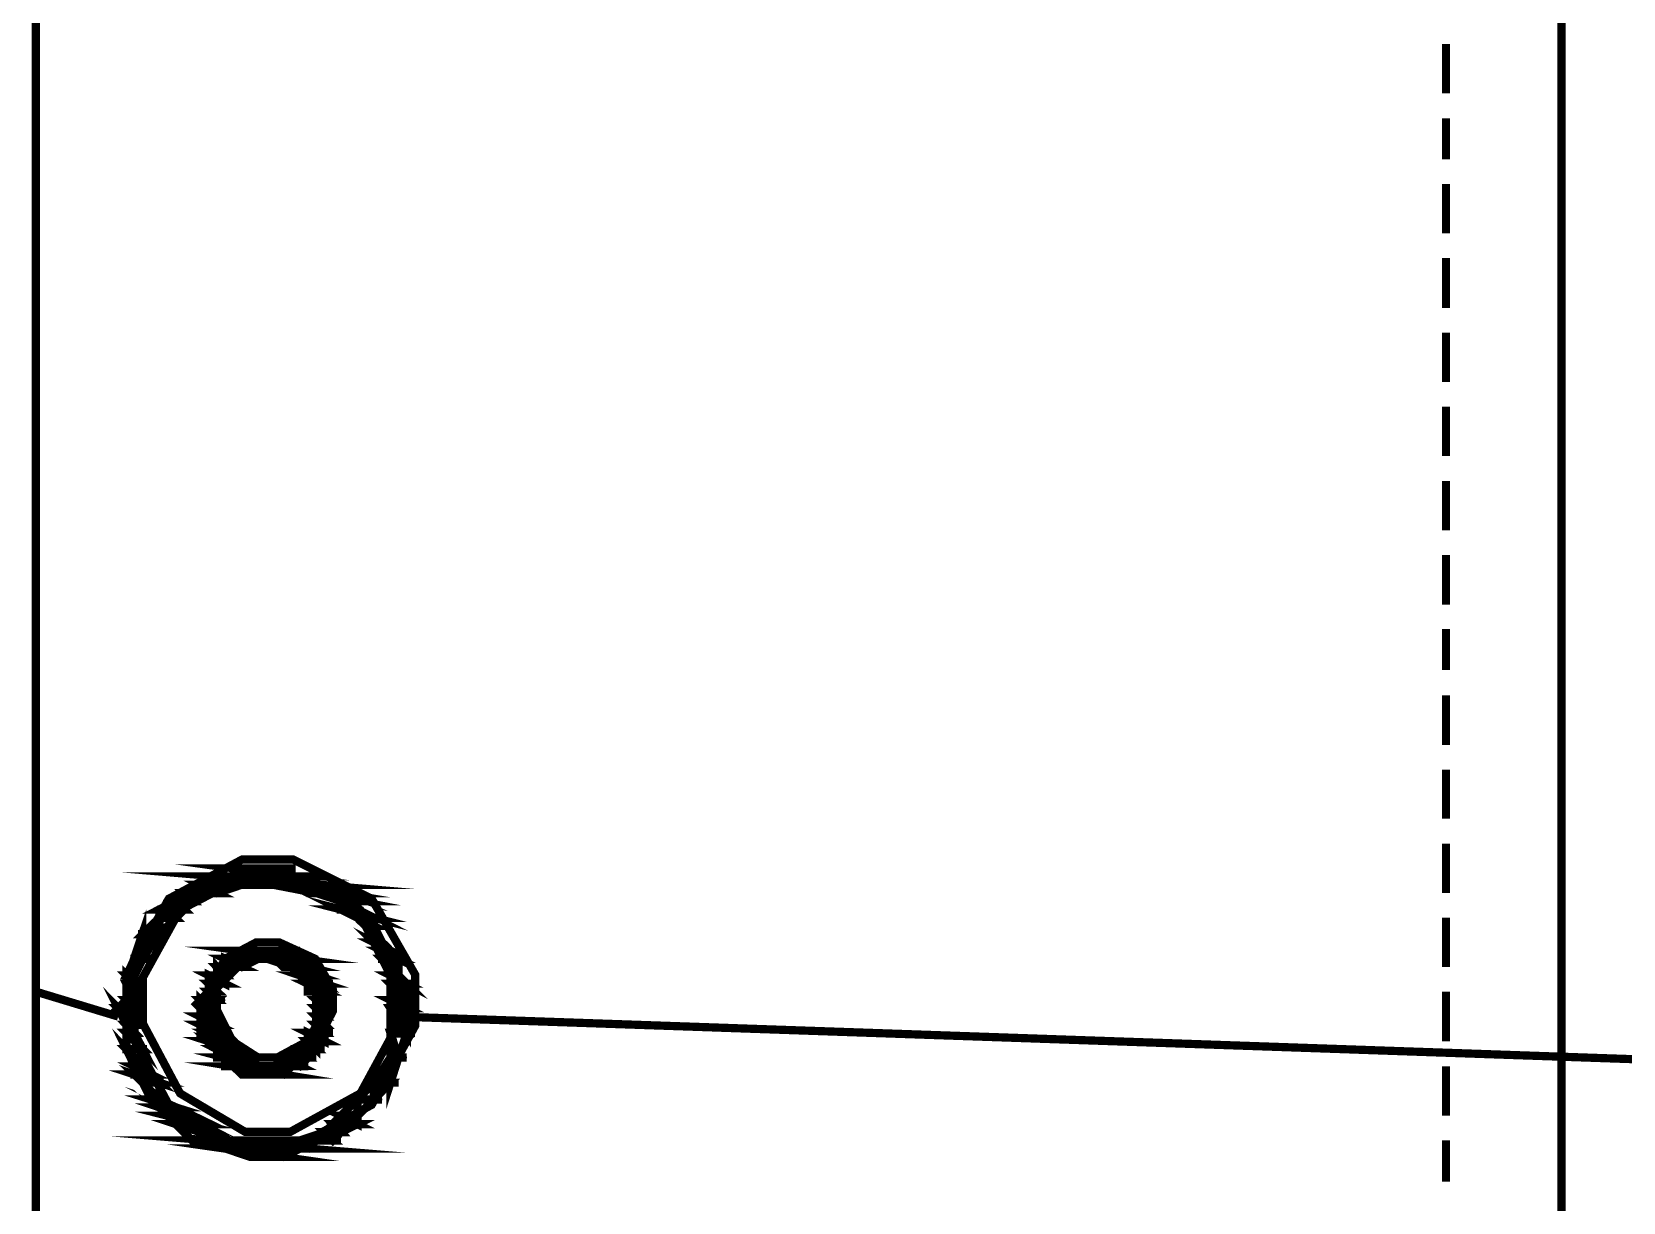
# Model space of a CAD drawing. Extents: x 0 to 210, y 0 to 297.
# Drawn here: x 81.58 to 89.76, y 240.53 to 246.55 of the extents above; entities that cross this region are included whole.
import ezdxf

# ---------------------------------------------------------------- set-up
doc = ezdxf.new("R2010")
doc.units = 0
doc.header["$MEASUREMENT"] = 0
doc.layers.add('C00-00-00-BLACK', color=7, linetype='Continuous')
doc.layers.add('CFF-00-00', color=1, linetype='Continuous')

msp = doc.modelspace()

# ---------------------------------------------------------------- linework, layer by layer
at = {"layer": 'C00-00-00-BLACK', "const_width": 0.0423}
for points in [[(81.6007, 233.641), (81.6007, 253.69)], [(89.4457, 233.641), (89.4457, 249.367)], [(88.8517, 246.229), (88.8517, 246.483)], [(88.8517, 245.89), (88.8517, 246.102)], [(88.8517, 245.51), (88.8517, 245.763)], [(88.8517, 245.126), (88.8517, 245.383)], [(88.8517, 244.745), (88.8517, 244.999)], [(88.8517, 244.364), (88.8517, 244.618)], [(88.8517, 243.983), (88.8517, 244.237)], [(88.8517, 243.601), (88.8517, 243.856)], [(88.8517, 243.264), (88.8517, 243.475)], [(88.8517, 242.879), (88.8517, 243.134)], [(88.8517, 242.499), (88.8517, 242.752)], [(88.8517, 242.117), (88.8517, 242.372)], [(88.8517, 241.737), (88.8517, 241.99)], [(88.8517, 241.355), (88.8517, 241.61)], [(88.8517, 240.972), (88.8517, 241.226)], [(88.8517, 240.633), (88.8517, 240.845)]]:
    msp.add_lwpolyline(points, dxfattribs=at)
for points in [[(83.5505, 241.567), (83.5505, 241.698), (83.3272, 242.088), (82.9222, 242.29), (82.7885, 242.29), (82.6615, 242.29), (82.284, 242.088), (82.0663, 241.698), (82.0663, 241.567), (82.0663, 241.434), (82.284, 241.028), (82.6615, 240.805), (82.7885, 240.805), (82.9222, 240.805), (83.3272, 241.028), (83.5505, 241.434), (83.5505, 241.567)], [(83.0421, 242.203), (82.5334, 242.203), (83.0421, 242.16), (83.0421, 242.203)], [(83.4651, 241.567), (83.4651, 241.683), (83.2693, 242.03), (82.9084, 242.205), (82.7885, 242.205), (82.6766, 242.205), (82.3419, 242.03), (82.1503, 241.683), (82.1503, 241.567), (82.1503, 241.447), (82.3419, 241.087), (82.6766, 240.889), (82.7885, 240.889), (82.9084, 240.889), (83.2693, 241.087), (83.4651, 241.447), (83.4651, 241.567)], [(82.9151, 242.244), (82.6188, 242.244), (82.9151, 242.203), (82.9151, 242.244)], [(82.5334, 242.203), (83.0421, 242.16), (82.4921, 242.16), (82.5334, 242.203)], [(82.6188, 242.203), (83.0421, 242.203), (82.5334, 242.203), (82.6188, 242.203)], [(82.6188, 242.244), (82.9151, 242.203), (82.6188, 242.203), (82.6188, 242.244)], [(82.9151, 242.203), (82.6188, 242.203), (83.0421, 242.203), (82.9151, 242.203)], [(82.743, 242.244), (82.9151, 242.244), (82.659, 242.244), (82.743, 242.244)], [(82.3627, 242.117), (82.4039, 242.076), (82.32, 242.076), (82.3627, 242.117)], [(82.4466, 242.16), (82.532, 242.117), (82.4039, 242.117), (82.4466, 242.16)], [(82.659, 242.16), (82.4466, 242.16), (82.532, 242.117), (82.659, 242.16)], [(82.4921, 242.16), (82.6615, 242.16), (82.4495, 242.16), (82.4921, 242.16)], [(83.0421, 242.16), (82.4921, 242.16), (83.0421, 242.16)], [(82.4921, 242.16), (83.0421, 242.16), (83.0848, 242.16), (82.4921, 242.16)], [(82.7885, 242.16), (82.4921, 242.16), (82.6615, 242.16), (82.7885, 242.16)], [(83.0848, 242.16), (82.9151, 242.16), (83.1688, 242.117), (83.0848, 242.16)], [(83.0421, 242.117), (83.2541, 242.076), (83.1688, 242.076), (83.0421, 242.117)], [(83.0421, 242.16), (82.7885, 242.16), (83.0848, 242.16), (83.0421, 242.16)], [(82.7885, 242.16), (83.0848, 242.16), (82.9151, 242.16), (82.7885, 242.16)], [(82.9151, 242.16), (83.1688, 242.117), (82.9991, 242.117), (82.9151, 242.16)], [(82.32, 242.076), (82.3627, 242.033), (82.2357, 242.033), (82.32, 242.076)], [(82.2745, 242.033), (82.3172, 241.99), (82.2745, 241.99), (82.2745, 242.033)], [(82.4039, 242.076), (82.32, 242.076), (82.3627, 242.033), (82.4039, 242.076)], [(82.4893, 242.117), (82.3627, 242.117), (82.4039, 242.076), (82.4893, 242.117)], [(82.4438, 242.117), (82.4893, 242.117), (82.4011, 242.117), (82.4438, 242.117)], [(82.532, 242.117), (82.4438, 242.117), (82.4893, 242.117), (82.532, 242.117)], [(83.1688, 242.117), (83.0421, 242.117), (83.2541, 242.076), (83.1688, 242.117)], [(83.1688, 242.117), (82.9991, 242.117), (83.0421, 242.117), (83.1688, 242.117)], [(82.9991, 242.117), (83.1688, 242.117), (83.2115, 242.117), (82.9991, 242.117)], [(83.1688, 242.033), (83.3381, 241.99), (83.2541, 241.99), (83.1688, 242.033)], [(83.2541, 242.076), (83.1688, 242.076), (83.2541, 242.033), (83.2541, 242.076)], [(83.1688, 242.076), (83.2541, 242.033), (83.1688, 242.033), (83.1688, 242.076)], [(83.2541, 241.99), (83.3381, 241.948), (83.2954, 241.948), (83.2541, 241.99)], [(82.1475, 241.906), (82.1475, 241.779), (82.1048, 241.779), (82.1475, 241.906)], [(82.2357, 241.99), (82.2357, 241.906), (82.1503, 241.906), (82.2357, 241.99)], [(82.32, 241.99), (82.2357, 241.99), (82.2357, 241.906), (82.32, 241.99)], [(82.3627, 242.033), (82.2745, 242.033), (82.3172, 241.99), (82.3627, 242.033)], [(83.2541, 242.033), (83.1688, 242.033), (83.3381, 241.99), (83.2541, 242.033)], [(83.3381, 241.99), (83.2541, 241.99), (83.3381, 241.948), (83.3381, 241.99)], [(83.2954, 241.948), (83.3808, 241.864), (83.3381, 241.864), (83.2954, 241.948)], [(82.2357, 241.906), (82.1475, 241.906), (82.1475, 241.779), (82.2357, 241.906)], [(82.2357, 241.906), (82.1503, 241.906), (82.2357, 241.906)], [(82.1503, 241.906), (82.2357, 241.906), (82.2773, 241.906), (82.1503, 241.906)], [(83.3381, 241.864), (83.4238, 241.821), (83.3808, 241.821), (83.3381, 241.864)], [(83.3381, 241.948), (83.2954, 241.948), (83.3808, 241.864), (83.3381, 241.948)], [(83.3808, 241.864), (83.3381, 241.864), (83.4238, 241.821), (83.3808, 241.864)], [(82.1076, 241.779), (82.1076, 241.694), (82.0663, 241.694), (82.1076, 241.779)], [(82.9151, 241.821), (82.659, 241.821), (82.9578, 241.779), (82.9151, 241.821)], [(83.1275, 241.567), (83.1275, 241.621), (83.0365, 241.779), (82.8506, 241.864), (82.7885, 241.864), (82.7345, 241.864), (82.5733, 241.779), (82.4893, 241.621), (82.4893, 241.567), (82.4893, 241.51), (82.5733, 241.335), (82.7345, 241.228), (82.7885, 241.228), (82.8506, 241.228), (83.0365, 241.335), (83.1275, 241.51), (83.1275, 241.567)], [(83.0848, 241.567), (83.0848, 241.631), (82.8615, 241.821), (82.7885, 241.821), (82.7236, 241.821), (82.532, 241.631), (82.532, 241.567), (82.532, 241.515), (82.6107, 241.356), (82.743, 241.271), (82.7885, 241.271), (82.8407, 241.271), (82.9991, 241.356), (83.0848, 241.515), (83.0848, 241.567)], [(82.5733, 241.779), (82.659, 241.737), (82.5733, 241.737), (82.5733, 241.779)], [(82.659, 241.821), (82.9578, 241.779), (82.6163, 241.779), (82.659, 241.821)], [(82.7031, 241.821), (82.8724, 241.821), (82.6615, 241.821), (82.7031, 241.821)], [(82.9151, 241.821), (82.9578, 241.821), (82.6615, 241.821), (82.9151, 241.821)], [(82.9151, 241.821), (82.6615, 241.821), (82.8724, 241.821), (82.9151, 241.821)], [(82.743, 241.821), (82.8312, 241.821), (82.7003, 241.821), (82.743, 241.821)], [(82.8312, 241.821), (82.7031, 241.821), (82.8724, 241.821), (82.8312, 241.821)], [(82.743, 241.821), (82.8312, 241.821), (82.8724, 241.821), (82.743, 241.821)], [(82.8312, 241.821), (82.743, 241.821), (82.8312, 241.821)], [(82.8312, 241.779), (82.9991, 241.737), (82.8724, 241.737), (82.8312, 241.779)], [(83.4238, 241.821), (83.3808, 241.821), (83.4651, 241.779), (83.4238, 241.821)], [(83.3808, 241.779), (83.4651, 241.694), (83.4238, 241.694), (83.3808, 241.779)], [(83.3808, 241.821), (83.4651, 241.779), (83.3808, 241.779), (83.3808, 241.821)], [(82.0663, 241.694), (82.1076, 241.651), (82.0663, 241.651), (82.0663, 241.694)], [(82.0663, 241.651), (82.1076, 241.567), (82.0663, 241.567), (82.0663, 241.651)], [(82.1475, 241.779), (82.1048, 241.779), (82.1475, 241.779)], [(82.1048, 241.779), (82.1475, 241.779), (82.1902, 241.779), (82.1048, 241.779)], [(82.1503, 241.779), (82.1076, 241.779), (82.1076, 241.694), (82.1503, 241.779)], [(82.743, 241.779), (82.5733, 241.779), (82.659, 241.737), (82.743, 241.779)], [(82.6163, 241.737), (82.532, 241.737), (82.5733, 241.694), (82.6163, 241.737)], [(82.532, 241.737), (82.5733, 241.694), (82.532, 241.694), (82.532, 241.737)], [(82.5733, 241.737), (82.659, 241.737), (82.532, 241.737), (82.5733, 241.737)], [(82.6163, 241.737), (82.659, 241.737), (82.532, 241.737), (82.6163, 241.737)], [(82.6163, 241.737), (82.532, 241.737), (82.659, 241.737), (82.6163, 241.737)], [(82.9578, 241.779), (82.6163, 241.779), (82.5733, 241.779), (82.9578, 241.779)], [(82.955, 241.779), (82.9966, 241.779), (82.5733, 241.779), (82.955, 241.779)], [(82.955, 241.779), (82.5733, 241.779), (82.955, 241.779)], [(82.743, 241.779), (82.7857, 241.779), (82.5733, 241.779), (82.743, 241.779)], [(82.743, 241.779), (82.5733, 241.779), (82.7857, 241.779), (82.743, 241.779)], [(82.659, 241.737), (82.5733, 241.737), (82.659, 241.737)], [(82.6163, 241.779), (82.955, 241.779), (82.9966, 241.779), (82.6163, 241.779)], [(82.9578, 241.779), (82.8312, 241.779), (82.9991, 241.737), (82.9578, 241.779)], [(82.9578, 241.779), (82.7885, 241.779), (82.9578, 241.779)], [(82.7885, 241.779), (82.9578, 241.779), (82.8312, 241.779), (82.7885, 241.779)], [(82.9991, 241.737), (82.9151, 241.737), (83.0421, 241.694), (82.9991, 241.737)], [(82.9151, 241.737), (83.0421, 241.694), (82.9578, 241.694), (82.9151, 241.737)], [(82.9991, 241.737), (82.8724, 241.737), (82.9991, 241.737)], [(82.8724, 241.737), (82.9991, 241.737), (83.0421, 241.737), (82.8724, 241.737)], [(82.9991, 241.737), (82.8724, 241.737), (82.9991, 241.737)], [(82.8724, 241.737), (82.9991, 241.737), (82.9151, 241.737), (82.8724, 241.737)], [(82.9578, 241.694), (83.0848, 241.651), (82.9991, 241.651), (82.9578, 241.694)], [(83.4651, 241.779), (83.3808, 241.779), (83.4651, 241.694), (83.4651, 241.779)], [(82.1076, 241.694), (82.0663, 241.694), (82.1076, 241.651), (82.1076, 241.694)], [(82.1076, 241.651), (82.0663, 241.651), (82.1076, 241.567), (82.1076, 241.651)], [(82.5733, 241.694), (82.4893, 241.694), (82.5733, 241.651), (82.5733, 241.694)], [(82.532, 241.651), (82.4893, 241.651), (82.532, 241.61), (82.532, 241.651)], [(82.4893, 241.694), (82.5733, 241.651), (82.4893, 241.651), (82.4893, 241.694)], [(82.532, 241.694), (82.5733, 241.694), (82.4893, 241.694), (82.532, 241.694)], [(82.4893, 241.651), (82.532, 241.61), (82.4893, 241.61), (82.4893, 241.651)], [(82.532, 241.651), (82.5733, 241.651), (82.4893, 241.651), (82.532, 241.651)], [(82.532, 241.651), (82.4893, 241.651), (82.5733, 241.651), (82.532, 241.651)], [(82.5733, 241.694), (82.532, 241.694), (82.5733, 241.694)], [(83.0421, 241.694), (82.9578, 241.694), (83.0848, 241.651), (83.0421, 241.694)], [(83.0848, 241.651), (82.9991, 241.651), (83.0848, 241.61), (83.0848, 241.651)], [(82.9578, 241.694), (83.0421, 241.694), (83.0848, 241.694), (82.9578, 241.694)], [(83.0421, 241.694), (83.0848, 241.694), (82.9578, 241.694), (83.0421, 241.694)], [(82.9991, 241.651), (83.0848, 241.61), (82.9991, 241.61), (82.9991, 241.651)], [(82.9991, 241.651), (83.0848, 241.651), (83.1275, 241.651), (82.9991, 241.651)], [(83.0848, 241.651), (83.1275, 241.651), (82.9991, 241.651), (83.0848, 241.651)], [(83.0421, 241.61), (83.0848, 241.567), (83.0421, 241.567), (83.0421, 241.61)], [(83.4651, 241.694), (83.4238, 241.694), (83.5078, 241.651), (83.4651, 241.694)], [(83.5078, 241.651), (83.4238, 241.651), (83.5078, 241.567), (83.5078, 241.651)], [(83.4238, 241.694), (83.5078, 241.651), (83.4238, 241.651), (83.4238, 241.694)], [(83.4238, 241.651), (83.5078, 241.567), (83.4238, 241.567), (83.4238, 241.651)], [(82.0237, 241.525), (82.1076, 241.44), (82.0663, 241.44), (82.0237, 241.525)], [(82.0663, 241.567), (82.1076, 241.525), (82.0237, 241.525), (82.0663, 241.567)], [(82.1076, 241.567), (82.0663, 241.567), (82.1076, 241.525), (82.1076, 241.567)], [(82.532, 241.567), (82.4466, 241.567), (82.4893, 241.525), (82.532, 241.567)], [(82.4893, 241.61), (82.532, 241.567), (82.4466, 241.567), (82.4893, 241.61)], [(82.4466, 241.567), (82.4893, 241.525), (82.4466, 241.525), (82.4466, 241.567)], [(82.532, 241.567), (82.4466, 241.567), (82.532, 241.567)], [(82.4466, 241.567), (82.532, 241.567), (82.5733, 241.567), (82.4466, 241.567)], [(82.4466, 241.525), (82.4893, 241.482), (82.4466, 241.482), (82.4466, 241.525)], [(82.532, 241.61), (82.4893, 241.61), (82.532, 241.567), (82.532, 241.61)], [(83.0848, 241.61), (82.9991, 241.61), (83.0421, 241.61), (83.0848, 241.61)], [(82.9991, 241.61), (83.0848, 241.61), (83.1275, 241.61), (82.9991, 241.61)], [(83.0848, 241.567), (83.0421, 241.567), (83.0848, 241.525), (83.0848, 241.567)], [(83.0848, 241.61), (83.0421, 241.61), (83.0848, 241.567), (83.0848, 241.61)], [(83.0421, 241.567), (83.0848, 241.525), (83.0421, 241.525), (83.0421, 241.567)], [(83.0421, 241.525), (83.0848, 241.482), (83.0421, 241.482), (83.0421, 241.525)], [(83.5078, 241.567), (83.4238, 241.567), (83.5078, 241.525), (83.5078, 241.567)], [(83.4238, 241.567), (83.5078, 241.525), (83.4238, 241.525), (83.4238, 241.567)], [(83.4238, 241.525), (83.5078, 241.395), (83.4238, 241.395), (83.4238, 241.525)], [(82.1076, 241.525), (82.0237, 241.525), (82.1076, 241.44), (82.1076, 241.525)], [(82.0663, 241.44), (82.1076, 241.398), (82.0663, 241.398), (82.0663, 241.44)], [(82.4893, 241.482), (82.4466, 241.482), (82.532, 241.44), (82.4893, 241.482)], [(82.4893, 241.525), (82.4466, 241.525), (82.4893, 241.482), (82.4893, 241.525)], [(82.4466, 241.525), (82.4893, 241.525), (82.532, 241.525), (82.4466, 241.525)], [(82.4893, 241.525), (82.532, 241.525), (82.4466, 241.525), (82.4893, 241.525)], [(82.4466, 241.482), (82.532, 241.44), (82.4466, 241.44), (82.4466, 241.482)], [(83.0848, 241.482), (83.0421, 241.482), (83.0848, 241.44), (83.0848, 241.482)], [(83.0848, 241.525), (83.0421, 241.525), (83.0848, 241.482), (83.0848, 241.525)], [(83.0421, 241.525), (83.0848, 241.525), (83.1275, 241.525), (83.0421, 241.525)], [(83.0848, 241.525), (83.1275, 241.525), (83.0421, 241.525), (83.0848, 241.525)], [(83.0421, 241.482), (83.0848, 241.44), (83.0421, 241.44), (83.0421, 241.482)], [(83.0421, 241.44), (83.0848, 241.398), (83.0421, 241.398), (83.0421, 241.44)], [(83.5078, 241.525), (83.4238, 241.525), (83.5078, 241.395), (83.5078, 241.525)], [(83.4238, 241.398), (83.4651, 241.271), (83.4238, 241.271), (83.4238, 241.398)], [(82.0663, 241.314), (82.1503, 241.228), (82.1076, 241.228), (82.0663, 241.314)], [(82.1076, 241.398), (82.0663, 241.398), (82.1503, 241.314), (82.1076, 241.398)], [(82.1076, 241.44), (82.0663, 241.44), (82.1076, 241.398), (82.1076, 241.44)], [(82.0663, 241.398), (82.1503, 241.314), (82.0663, 241.314), (82.0663, 241.398)], [(82.532, 241.44), (82.4466, 241.44), (82.532, 241.398), (82.532, 241.44)], [(82.532, 241.398), (82.4893, 241.398), (82.5761, 241.355), (82.532, 241.398)], [(82.4466, 241.44), (82.532, 241.398), (82.4466, 241.398), (82.4466, 241.44)], [(82.4466, 241.44), (82.532, 241.44), (82.5733, 241.44), (82.4466, 241.44)], [(82.532, 241.44), (82.5733, 241.44), (82.4466, 241.44), (82.532, 241.44)], [(82.532, 241.398), (82.4466, 241.398), (82.532, 241.398)], [(82.4466, 241.398), (82.532, 241.398), (82.4893, 241.398), (82.4466, 241.398)], [(82.4893, 241.398), (82.5761, 241.355), (82.4893, 241.355), (82.4893, 241.398)], [(83.0848, 241.398), (82.9991, 241.398), (83.0848, 241.355), (83.0848, 241.398)], [(82.9991, 241.398), (83.0848, 241.355), (82.9991, 241.355), (82.9991, 241.398)], [(83.0848, 241.398), (83.0421, 241.398), (82.9991, 241.398), (83.0848, 241.398)], [(83.0848, 241.44), (83.0421, 241.44), (83.0848, 241.398), (83.0848, 241.44)], [(83.0421, 241.398), (83.0848, 241.398), (83.1275, 241.398), (83.0421, 241.398)], [(83.5078, 241.398), (83.4238, 241.398), (83.4651, 241.271), (83.5078, 241.398)], [(83.4238, 241.398), (83.5078, 241.398), (83.5505, 241.398), (83.4238, 241.398)], [(83.5078, 241.398), (83.5505, 241.398), (83.4238, 241.398), (83.5078, 241.398)], [(82.1503, 241.314), (82.0663, 241.314), (82.1503, 241.228), (82.1503, 241.314)], [(82.5733, 241.355), (82.4893, 241.355), (82.6163, 241.314), (82.5733, 241.355)], [(82.4893, 241.355), (82.6163, 241.314), (82.532, 241.314), (82.4893, 241.355)], [(82.6163, 241.314), (82.532, 241.314), (82.6163, 241.271), (82.6163, 241.314)], [(82.5761, 241.355), (82.4893, 241.355), (82.5761, 241.355)], [(82.4893, 241.355), (82.5761, 241.355), (82.6188, 241.355), (82.4893, 241.355)], [(82.532, 241.314), (82.6163, 241.271), (82.532, 241.271), (82.532, 241.314)], [(82.9578, 241.314), (82.9991, 241.271), (82.9151, 241.271), (82.9578, 241.314)], [(82.9991, 241.355), (83.0421, 241.314), (82.9578, 241.314), (82.9991, 241.355)], [(83.0421, 241.314), (82.9578, 241.314), (82.9991, 241.271), (83.0421, 241.314)], [(82.9578, 241.314), (83.0421, 241.314), (83.0848, 241.314), (82.9578, 241.314)], [(83.0421, 241.314), (83.0848, 241.314), (82.9578, 241.314), (83.0421, 241.314)], [(83.0421, 241.355), (82.9991, 241.355), (83.0421, 241.314), (83.0421, 241.355)], [(83.0421, 241.355), (83.0848, 241.355), (82.9991, 241.355), (83.0421, 241.355)], [(83.0421, 241.355), (82.9991, 241.355), (83.0848, 241.355), (83.0421, 241.355)], [(83.4238, 241.271), (83.4238, 241.142), (83.3381, 241.142), (83.4238, 241.271)], [(82.1503, 241.226), (82.1076, 241.226), (82.193, 241.184), (82.1503, 241.226)], [(82.1503, 241.142), (82.2357, 241.056), (82.193, 241.056), (82.1503, 241.142)], [(82.1076, 241.226), (82.193, 241.184), (82.1076, 241.184), (82.1076, 241.226)], [(82.9151, 241.226), (82.6163, 241.226), (82.8724, 241.184), (82.9151, 241.226)], [(82.7003, 241.271), (82.5733, 241.271), (82.743, 241.226), (82.7003, 241.271)], [(82.659, 241.271), (82.5292, 241.271), (82.7003, 241.271), (82.659, 241.271)], [(82.5292, 241.271), (82.7003, 241.271), (82.5733, 241.271), (82.5292, 241.271)], [(82.659, 241.271), (82.7003, 241.271), (82.532, 241.271), (82.659, 241.271)], [(82.659, 241.271), (82.532, 241.271), (82.6163, 241.271), (82.659, 241.271)], [(82.5733, 241.271), (82.743, 241.226), (82.5733, 241.226), (82.5733, 241.271)], [(82.5733, 241.226), (82.743, 241.226), (82.7885, 241.226), (82.5733, 241.226)], [(82.743, 241.226), (82.7885, 241.226), (82.5733, 241.226), (82.743, 241.226)], [(82.7885, 241.226), (82.8312, 241.226), (82.5733, 241.226), (82.7885, 241.226)], [(82.7885, 241.226), (82.5733, 241.226), (82.7458, 241.226), (82.7885, 241.226)], [(82.9578, 241.226), (82.5733, 241.226), (82.9151, 241.226), (82.9578, 241.226)], [(82.5733, 241.226), (82.9151, 241.226), (82.6163, 241.226), (82.5733, 241.226)], [(82.6163, 241.226), (82.8724, 241.184), (82.659, 241.184), (82.6163, 241.226)], [(82.9151, 241.226), (82.6163, 241.226), (82.9151, 241.226)], [(82.6163, 241.226), (82.9151, 241.226), (82.9578, 241.226), (82.6163, 241.226)], [(82.8312, 241.226), (82.9578, 241.226), (82.7885, 241.226), (82.8312, 241.226)], [(82.7885, 241.226), (82.9578, 241.226), (83.0019, 241.226), (82.7885, 241.226)], [(82.9578, 241.226), (83.0019, 241.226), (82.7885, 241.226), (82.9578, 241.226)], [(82.8724, 241.271), (82.9578, 241.228), (82.8312, 241.228), (82.8724, 241.271)], [(82.9991, 241.271), (82.8724, 241.271), (82.9578, 241.228), (82.9991, 241.271)], [(82.9578, 241.226), (82.8312, 241.226), (82.9578, 241.226)], [(82.9151, 241.271), (82.9991, 241.271), (82.8724, 241.271), (82.9151, 241.271)], [(82.9991, 241.271), (82.8724, 241.271), (82.9991, 241.271)], [(82.8724, 241.271), (82.9991, 241.271), (83.0421, 241.271), (82.8724, 241.271)], [(82.9991, 241.271), (82.9151, 241.271), (82.9991, 241.271)], [(83.4238, 241.271), (83.4651, 241.271), (83.5078, 241.271), (83.4238, 241.271)], [(83.4651, 241.271), (83.5078, 241.271), (83.4238, 241.271), (83.4651, 241.271)], [(83.4651, 241.271), (83.4238, 241.271), (83.4238, 241.142), (83.4651, 241.271)], [(82.193, 241.184), (82.1076, 241.184), (82.2357, 241.142), (82.193, 241.184)], [(82.1076, 241.184), (82.2357, 241.142), (82.1503, 241.142), (82.1076, 241.184)], [(82.2357, 241.142), (82.1503, 241.142), (82.2357, 241.056), (82.2357, 241.142)], [(82.8724, 241.184), (82.659, 241.184), (82.7003, 241.184), (82.8724, 241.184)], [(82.659, 241.184), (82.8724, 241.184), (82.9151, 241.184), (82.659, 241.184)], [(82.8312, 241.184), (82.743, 241.184), (82.7003, 241.184), (82.8312, 241.184)], [(82.7003, 241.184), (82.8724, 241.184), (82.8312, 241.184), (82.7003, 241.184)], [(82.8312, 241.184), (82.8724, 241.184), (82.743, 241.184), (82.8312, 241.184)], [(83.3381, 241.142), (83.3381, 241.056), (83.2541, 241.056), (83.3381, 241.142)], [(83.4238, 241.142), (83.3381, 241.142), (83.4238, 241.142)], [(83.3381, 241.142), (83.4238, 241.142), (83.4651, 241.142), (83.3381, 241.142)], [(83.4238, 241.142), (83.3381, 241.142), (83.3381, 241.056), (83.4238, 241.142)], [(82.2357, 241.056), (82.1902, 241.056), (82.32, 241.015), (82.2357, 241.056)], [(82.1902, 241.056), (82.32, 241.015), (82.2357, 241.015), (82.1902, 241.056)], [(83.2541, 241.056), (83.2541, 240.972), (83.1688, 240.972), (83.2541, 241.056)], [(83.3381, 241.056), (83.2541, 241.056), (83.3381, 241.056)], [(83.2541, 241.056), (83.3381, 241.056), (83.3808, 241.056), (83.2541, 241.056)], [(83.3381, 241.056), (83.2541, 241.056), (83.2541, 240.972), (83.3381, 241.056)], [(82.32, 241.015), (82.2357, 241.015), (82.3627, 240.972), (82.32, 241.015)], [(82.3627, 240.972), (82.2773, 240.972), (82.4466, 240.929), (82.3627, 240.972)], [(82.2357, 241.015), (82.3627, 240.972), (82.2773, 240.972), (82.2357, 241.015)], [(82.2773, 240.972), (82.4466, 240.929), (82.32, 240.929), (82.2773, 240.972)], [(83.1688, 240.972), (83.2541, 240.929), (83.1275, 240.929), (83.1688, 240.972)], [(82.4466, 240.929), (82.32, 240.929), (82.5733, 240.845), (82.4466, 240.929)], [(82.32, 240.929), (82.5733, 240.845), (82.4039, 240.845), (82.32, 240.929)], [(82.4466, 240.929), (82.32, 240.929), (82.4466, 240.929)], [(82.32, 240.929), (82.4466, 240.929), (82.4893, 240.929), (82.32, 240.929)], [(83.1275, 240.929), (83.1688, 240.887), (83.0848, 240.887), (83.1275, 240.929)], [(83.2541, 240.929), (83.1275, 240.929), (83.1688, 240.887), (83.2541, 240.929)], [(83.2541, 240.972), (83.1688, 240.972), (83.2541, 240.929), (83.2541, 240.972)], [(83.0421, 240.845), (82.4921, 240.845), (82.9991, 240.803), (83.0421, 240.845)], [(82.8724, 240.76), (82.7031, 240.76), (82.5761, 240.803), (82.8724, 240.76)], [(82.5733, 240.845), (82.4039, 240.845), (82.659, 240.845), (82.5733, 240.845)], [(82.4039, 240.845), (82.659, 240.845), (82.4466, 240.845), (82.4039, 240.845)], [(82.4921, 240.845), (82.9991, 240.803), (82.5761, 240.803), (82.4921, 240.845)], [(82.659, 240.845), (82.4466, 240.845), (82.7003, 240.845), (82.659, 240.845)], [(82.4466, 240.845), (82.7003, 240.845), (82.4893, 240.845), (82.4466, 240.845)], [(82.8312, 240.845), (82.8724, 240.845), (82.4893, 240.845), (82.8312, 240.845)], [(82.8312, 240.845), (82.4893, 240.845), (82.7031, 240.845), (82.8312, 240.845)], [(82.9578, 240.845), (83.0848, 240.845), (82.8312, 240.845), (82.9578, 240.845)], [(83.0421, 240.845), (83.0848, 240.845), (82.8312, 240.845), (83.0421, 240.845)], [(83.0421, 240.845), (82.8312, 240.845), (83.0848, 240.845), (83.0421, 240.845)], [(83.0848, 240.887), (83.1275, 240.845), (82.9578, 240.845), (83.0848, 240.887)], [(83.1275, 240.845), (82.9578, 240.845), (83.1275, 240.845)], [(82.9578, 240.845), (83.1275, 240.845), (83.1688, 240.845), (82.9578, 240.845)], [(83.1275, 240.845), (82.9578, 240.845), (83.0848, 240.845), (83.1275, 240.845)], [(83.1688, 240.887), (83.0848, 240.887), (83.1275, 240.845), (83.1688, 240.887)], [(82.5733, 240.803), (82.9578, 240.803), (82.8724, 240.76), (82.5733, 240.803)], [(82.9578, 240.803), (82.9991, 240.803), (82.5761, 240.803), (82.9578, 240.803)], [(82.9578, 240.803), (82.5761, 240.803), (82.9991, 240.803), (82.9578, 240.803)], [(82.8724, 240.76), (82.9151, 240.76), (82.7031, 240.76), (82.8724, 240.76)]]:
    msp.add_lwpolyline(points, close=True, dxfattribs=at)
at = {"layer": 'C00-00-00-BLACK'}
for points in [[(82.9151, 242.244), (82.6188, 242.244), (82.9151, 242.203), (82.9151, 242.244)], [(82.6188, 242.244), (82.9151, 242.203), (82.6188, 242.203), (82.6188, 242.244)], [(82.743, 242.244), (82.9151, 242.244), (82.659, 242.244), (82.743, 242.244)], [(82.4466, 242.16), (82.532, 242.117), (82.4039, 242.117), (82.4466, 242.16)], [(82.659, 242.16), (82.4466, 242.16), (82.532, 242.117), (82.659, 242.16)], [(82.4921, 242.16), (82.6615, 242.16), (82.4495, 242.16), (82.4921, 242.16)], [(82.5334, 242.203), (83.0421, 242.16), (82.4921, 242.16), (82.5334, 242.203)], [(83.0421, 242.16), (82.4921, 242.16), (83.0421, 242.16)], [(82.4921, 242.16), (83.0421, 242.16), (83.0848, 242.16), (82.4921, 242.16)], [(82.7885, 242.16), (82.4921, 242.16), (82.6615, 242.16), (82.7885, 242.16)], [(82.6188, 242.203), (83.0421, 242.203), (82.5334, 242.203), (82.6188, 242.203)], [(83.0421, 242.203), (82.5334, 242.203), (83.0421, 242.16), (83.0421, 242.203)], [(82.9151, 242.203), (82.6188, 242.203), (83.0421, 242.203), (82.9151, 242.203)], [(83.0421, 242.16), (82.7885, 242.16), (83.0848, 242.16), (83.0421, 242.16)], [(82.7885, 242.16), (83.0848, 242.16), (82.9151, 242.16), (82.7885, 242.16)], [(83.0848, 242.16), (82.9151, 242.16), (83.1688, 242.117), (83.0848, 242.16)], [(82.9151, 242.16), (83.1688, 242.117), (82.9991, 242.117), (82.9151, 242.16)], [(82.32, 242.076), (82.3627, 242.033), (82.2357, 242.033), (82.32, 242.076)], [(82.3627, 242.117), (82.4039, 242.076), (82.32, 242.076), (82.3627, 242.117)], [(82.4039, 242.076), (82.32, 242.076), (82.3627, 242.033), (82.4039, 242.076)], [(82.4893, 242.117), (82.3627, 242.117), (82.4039, 242.076), (82.4893, 242.117)], [(82.4438, 242.117), (82.4893, 242.117), (82.4011, 242.117), (82.4438, 242.117)], [(82.532, 242.117), (82.4438, 242.117), (82.4893, 242.117), (82.532, 242.117)], [(83.1688, 242.117), (82.9991, 242.117), (83.0421, 242.117), (83.1688, 242.117)], [(82.9991, 242.117), (83.1688, 242.117), (83.2115, 242.117), (82.9991, 242.117)], [(83.1688, 242.117), (83.0421, 242.117), (83.2541, 242.076), (83.1688, 242.117)], [(83.0421, 242.117), (83.2541, 242.076), (83.1688, 242.076), (83.0421, 242.117)], [(83.2541, 242.076), (83.1688, 242.076), (83.2541, 242.033), (83.2541, 242.076)], [(83.1688, 242.076), (83.2541, 242.033), (83.1688, 242.033), (83.1688, 242.076)], [(82.2357, 241.99), (82.2357, 241.906), (82.1503, 241.906), (82.2357, 241.99)], [(82.32, 241.99), (82.2357, 241.99), (82.2357, 241.906), (82.32, 241.99)], [(82.3627, 242.033), (82.2745, 242.033), (82.3172, 241.99), (82.3627, 242.033)], [(82.2745, 242.033), (82.3172, 241.99), (82.2745, 241.99), (82.2745, 242.033)], [(83.2541, 242.033), (83.1688, 242.033), (83.3381, 241.99), (83.2541, 242.033)], [(83.1688, 242.033), (83.3381, 241.99), (83.2541, 241.99), (83.1688, 242.033)], [(83.3381, 241.99), (83.2541, 241.99), (83.3381, 241.948), (83.3381, 241.99)], [(83.2541, 241.99), (83.3381, 241.948), (83.2954, 241.948), (83.2541, 241.99)], [(82.1475, 241.906), (82.1475, 241.779), (82.1048, 241.779), (82.1475, 241.906)], [(82.2357, 241.906), (82.1475, 241.906), (82.1475, 241.779), (82.2357, 241.906)], [(82.2357, 241.906), (82.1503, 241.906), (82.2357, 241.906)], [(82.1503, 241.906), (82.2357, 241.906), (82.2773, 241.906), (82.1503, 241.906)], [(83.3381, 241.948), (83.2954, 241.948), (83.3808, 241.864), (83.3381, 241.948)], [(83.2954, 241.948), (83.3808, 241.864), (83.3381, 241.864), (83.2954, 241.948)], [(82.659, 241.821), (82.9578, 241.779), (82.6163, 241.779), (82.659, 241.821)], [(82.9151, 241.821), (82.659, 241.821), (82.9578, 241.779), (82.9151, 241.821)], [(82.7031, 241.821), (82.8724, 241.821), (82.6615, 241.821), (82.7031, 241.821)], [(82.9151, 241.821), (82.9578, 241.821), (82.6615, 241.821), (82.9151, 241.821)], [(82.9151, 241.821), (82.6615, 241.821), (82.8724, 241.821), (82.9151, 241.821)], [(82.743, 241.821), (82.8312, 241.821), (82.7003, 241.821), (82.743, 241.821)], [(82.8312, 241.821), (82.7031, 241.821), (82.8724, 241.821), (82.8312, 241.821)], [(82.743, 241.821), (82.8312, 241.821), (82.8724, 241.821), (82.743, 241.821)], [(82.8312, 241.821), (82.743, 241.821), (82.8312, 241.821)], [(83.3808, 241.864), (83.3381, 241.864), (83.4238, 241.821), (83.3808, 241.864)], [(83.3381, 241.864), (83.4238, 241.821), (83.3808, 241.821), (83.3381, 241.864)], [(83.4238, 241.821), (83.3808, 241.821), (83.4651, 241.779), (83.4238, 241.821)], [(83.3808, 241.821), (83.4651, 241.779), (83.3808, 241.779), (83.3808, 241.821)], [(82.1076, 241.779), (82.1076, 241.694), (82.0663, 241.694), (82.1076, 241.779)], [(82.1475, 241.779), (82.1048, 241.779), (82.1475, 241.779)], [(82.1048, 241.779), (82.1475, 241.779), (82.1902, 241.779), (82.1048, 241.779)], [(82.1503, 241.779), (82.1076, 241.779), (82.1076, 241.694), (82.1503, 241.779)], [(82.5733, 241.737), (82.659, 241.737), (82.532, 241.737), (82.5733, 241.737)], [(82.6163, 241.737), (82.659, 241.737), (82.532, 241.737), (82.6163, 241.737)], [(82.6163, 241.737), (82.532, 241.737), (82.659, 241.737), (82.6163, 241.737)], [(82.6163, 241.737), (82.532, 241.737), (82.5733, 241.694), (82.6163, 241.737)], [(82.532, 241.737), (82.5733, 241.694), (82.532, 241.694), (82.532, 241.737)], [(82.9578, 241.779), (82.6163, 241.779), (82.5733, 241.779), (82.9578, 241.779)], [(82.955, 241.779), (82.9966, 241.779), (82.5733, 241.779), (82.955, 241.779)], [(82.955, 241.779), (82.5733, 241.779), (82.955, 241.779)], [(82.743, 241.779), (82.7857, 241.779), (82.5733, 241.779), (82.743, 241.779)], [(82.743, 241.779), (82.5733, 241.779), (82.7857, 241.779), (82.743, 241.779)], [(82.743, 241.779), (82.5733, 241.779), (82.659, 241.737), (82.743, 241.779)], [(82.5733, 241.779), (82.659, 241.737), (82.5733, 241.737), (82.5733, 241.779)], [(82.659, 241.737), (82.5733, 241.737), (82.659, 241.737)], [(82.6163, 241.779), (82.955, 241.779), (82.9966, 241.779), (82.6163, 241.779)], [(82.9578, 241.779), (82.7885, 241.779), (82.9578, 241.779)], [(82.7885, 241.779), (82.9578, 241.779), (82.8312, 241.779), (82.7885, 241.779)], [(82.9578, 241.779), (82.8312, 241.779), (82.9991, 241.737), (82.9578, 241.779)], [(82.8312, 241.779), (82.9991, 241.737), (82.8724, 241.737), (82.8312, 241.779)], [(82.9991, 241.737), (82.8724, 241.737), (82.9991, 241.737)], [(82.8724, 241.737), (82.9991, 241.737), (83.0421, 241.737), (82.8724, 241.737)], [(82.9991, 241.737), (82.8724, 241.737), (82.9991, 241.737)], [(82.8724, 241.737), (82.9991, 241.737), (82.9151, 241.737), (82.8724, 241.737)], [(82.9991, 241.737), (82.9151, 241.737), (83.0421, 241.694), (82.9991, 241.737)], [(82.9151, 241.737), (83.0421, 241.694), (82.9578, 241.694), (82.9151, 241.737)], [(83.4651, 241.779), (83.3808, 241.779), (83.4651, 241.694), (83.4651, 241.779)], [(83.3808, 241.779), (83.4651, 241.694), (83.4238, 241.694), (83.3808, 241.779)], [(82.1076, 241.694), (82.0663, 241.694), (82.1076, 241.651), (82.1076, 241.694)], [(82.0663, 241.694), (82.1076, 241.651), (82.0663, 241.651), (82.0663, 241.694)], [(82.1076, 241.651), (82.0663, 241.651), (82.1076, 241.567), (82.1076, 241.651)], [(82.0663, 241.651), (82.1076, 241.567), (82.0663, 241.567), (82.0663, 241.651)], [(82.532, 241.694), (82.5733, 241.694), (82.4893, 241.694), (82.532, 241.694)], [(82.5733, 241.694), (82.4893, 241.694), (82.5733, 241.651), (82.5733, 241.694)], [(82.4893, 241.694), (82.5733, 241.651), (82.4893, 241.651), (82.4893, 241.694)], [(82.532, 241.651), (82.5733, 241.651), (82.4893, 241.651), (82.532, 241.651)], [(82.532, 241.651), (82.4893, 241.651), (82.5733, 241.651), (82.532, 241.651)], [(82.532, 241.651), (82.4893, 241.651), (82.532, 241.61), (82.532, 241.651)], [(82.4893, 241.651), (82.532, 241.61), (82.4893, 241.61), (82.4893, 241.651)], [(82.5733, 241.694), (82.532, 241.694), (82.5733, 241.694)], [(82.9578, 241.694), (83.0421, 241.694), (83.0848, 241.694), (82.9578, 241.694)], [(83.0421, 241.694), (83.0848, 241.694), (82.9578, 241.694), (83.0421, 241.694)], [(83.0421, 241.694), (82.9578, 241.694), (83.0848, 241.651), (83.0421, 241.694)], [(82.9578, 241.694), (83.0848, 241.651), (82.9991, 241.651), (82.9578, 241.694)], [(82.9991, 241.651), (83.0848, 241.651), (83.1275, 241.651), (82.9991, 241.651)], [(83.0848, 241.651), (83.1275, 241.651), (82.9991, 241.651), (83.0848, 241.651)], [(83.0848, 241.651), (82.9991, 241.651), (83.0848, 241.61), (83.0848, 241.651)], [(82.9991, 241.651), (83.0848, 241.61), (82.9991, 241.61), (82.9991, 241.651)], [(83.4651, 241.694), (83.4238, 241.694), (83.5078, 241.651), (83.4651, 241.694)], [(83.4238, 241.694), (83.5078, 241.651), (83.4238, 241.651), (83.4238, 241.694)], [(83.5078, 241.651), (83.4238, 241.651), (83.5078, 241.567), (83.5078, 241.651)], [(83.4238, 241.651), (83.5078, 241.567), (83.4238, 241.567), (83.4238, 241.651)], [(82.4893, 241.61), (82.532, 241.567), (82.4466, 241.567), (82.4893, 241.61)], [(82.532, 241.61), (82.4893, 241.61), (82.532, 241.567), (82.532, 241.61)], [(83.0848, 241.61), (82.9991, 241.61), (83.0421, 241.61), (83.0848, 241.61)], [(82.9991, 241.61), (83.0848, 241.61), (83.1275, 241.61), (82.9991, 241.61)], [(83.0848, 241.61), (83.0421, 241.61), (83.0848, 241.567), (83.0848, 241.61)], [(83.0421, 241.61), (83.0848, 241.567), (83.0421, 241.567), (83.0421, 241.61)], [(82.0663, 241.567), (82.1076, 241.525), (82.0237, 241.525), (82.0663, 241.567)], [(82.1076, 241.525), (82.0237, 241.525), (82.1076, 241.44), (82.1076, 241.525)], [(82.0237, 241.525), (82.1076, 241.44), (82.0663, 241.44), (82.0237, 241.525)], [(82.1076, 241.567), (82.0663, 241.567), (82.1076, 241.525), (82.1076, 241.567)], [(82.532, 241.567), (82.4466, 241.567), (82.532, 241.567)], [(82.4466, 241.567), (82.532, 241.567), (82.5733, 241.567), (82.4466, 241.567)], [(82.532, 241.567), (82.4466, 241.567), (82.4893, 241.525), (82.532, 241.567)], [(82.4466, 241.567), (82.4893, 241.525), (82.4466, 241.525), (82.4466, 241.567)], [(82.4466, 241.525), (82.4893, 241.525), (82.532, 241.525), (82.4466, 241.525)], [(82.4893, 241.525), (82.532, 241.525), (82.4466, 241.525), (82.4893, 241.525)], [(82.4893, 241.525), (82.4466, 241.525), (82.4893, 241.482), (82.4893, 241.525)], [(82.4466, 241.525), (82.4893, 241.482), (82.4466, 241.482), (82.4466, 241.525)], [(83.0848, 241.567), (83.0421, 241.567), (83.0848, 241.525), (83.0848, 241.567)], [(83.0421, 241.567), (83.0848, 241.525), (83.0421, 241.525), (83.0421, 241.567)], [(83.0421, 241.525), (83.0848, 241.525), (83.1275, 241.525), (83.0421, 241.525)], [(83.0848, 241.525), (83.1275, 241.525), (83.0421, 241.525), (83.0848, 241.525)], [(83.0848, 241.525), (83.0421, 241.525), (83.0848, 241.482), (83.0848, 241.525)], [(83.0421, 241.525), (83.0848, 241.482), (83.0421, 241.482), (83.0421, 241.525)], [(83.5078, 241.567), (83.4238, 241.567), (83.5078, 241.525), (83.5078, 241.567)], [(83.4238, 241.567), (83.5078, 241.525), (83.4238, 241.525), (83.4238, 241.567)], [(83.5078, 241.525), (83.4238, 241.525), (83.5078, 241.395), (83.5078, 241.525)], [(83.4238, 241.525), (83.5078, 241.395), (83.4238, 241.395), (83.4238, 241.525)], [(82.1076, 241.44), (82.0663, 241.44), (82.1076, 241.398), (82.1076, 241.44)], [(82.0663, 241.44), (82.1076, 241.398), (82.0663, 241.398), (82.0663, 241.44)], [(82.4893, 241.482), (82.4466, 241.482), (82.532, 241.44), (82.4893, 241.482)], [(82.4466, 241.482), (82.532, 241.44), (82.4466, 241.44), (82.4466, 241.482)], [(82.4466, 241.44), (82.532, 241.44), (82.5733, 241.44), (82.4466, 241.44)], [(82.532, 241.44), (82.5733, 241.44), (82.4466, 241.44), (82.532, 241.44)], [(82.532, 241.44), (82.4466, 241.44), (82.532, 241.398), (82.532, 241.44)], [(82.4466, 241.44), (82.532, 241.398), (82.4466, 241.398), (82.4466, 241.44)], [(83.0848, 241.482), (83.0421, 241.482), (83.0848, 241.44), (83.0848, 241.482)], [(83.0421, 241.482), (83.0848, 241.44), (83.0421, 241.44), (83.0421, 241.482)], [(83.0848, 241.44), (83.0421, 241.44), (83.0848, 241.398), (83.0848, 241.44)], [(83.0421, 241.44), (83.0848, 241.398), (83.0421, 241.398), (83.0421, 241.44)], [(82.1076, 241.398), (82.0663, 241.398), (82.1503, 241.314), (82.1076, 241.398)], [(82.0663, 241.398), (82.1503, 241.314), (82.0663, 241.314), (82.0663, 241.398)], [(82.532, 241.398), (82.4466, 241.398), (82.532, 241.398)], [(82.4466, 241.398), (82.532, 241.398), (82.4893, 241.398), (82.4466, 241.398)], [(82.532, 241.398), (82.4893, 241.398), (82.5761, 241.355), (82.532, 241.398)], [(82.4893, 241.398), (82.5761, 241.355), (82.4893, 241.355), (82.4893, 241.398)], [(82.5761, 241.355), (82.4893, 241.355), (82.5761, 241.355)], [(82.4893, 241.355), (82.5761, 241.355), (82.6188, 241.355), (82.4893, 241.355)], [(82.5733, 241.355), (82.4893, 241.355), (82.6163, 241.314), (82.5733, 241.355)], [(82.4893, 241.355), (82.6163, 241.314), (82.532, 241.314), (82.4893, 241.355)], [(82.9991, 241.355), (83.0421, 241.314), (82.9578, 241.314), (82.9991, 241.355)], [(83.0848, 241.398), (83.0421, 241.398), (82.9991, 241.398), (83.0848, 241.398)], [(83.0848, 241.398), (82.9991, 241.398), (83.0848, 241.355), (83.0848, 241.398)], [(82.9991, 241.398), (83.0848, 241.355), (82.9991, 241.355), (82.9991, 241.398)], [(83.0421, 241.355), (83.0848, 241.355), (82.9991, 241.355), (83.0421, 241.355)], [(83.0421, 241.355), (82.9991, 241.355), (83.0848, 241.355), (83.0421, 241.355)], [(83.0421, 241.355), (82.9991, 241.355), (83.0421, 241.314), (83.0421, 241.355)], [(83.0421, 241.398), (83.0848, 241.398), (83.1275, 241.398), (83.0421, 241.398)], [(83.4238, 241.398), (83.5078, 241.398), (83.5505, 241.398), (83.4238, 241.398)], [(83.5078, 241.398), (83.5505, 241.398), (83.4238, 241.398), (83.5078, 241.398)], [(83.5078, 241.398), (83.4238, 241.398), (83.4651, 241.271), (83.5078, 241.398)], [(83.4238, 241.398), (83.4651, 241.271), (83.4238, 241.271), (83.4238, 241.398)], [(82.1503, 241.314), (82.0663, 241.314), (82.1503, 241.228), (82.1503, 241.314)], [(82.0663, 241.314), (82.1503, 241.228), (82.1076, 241.228), (82.0663, 241.314)], [(82.659, 241.271), (82.5292, 241.271), (82.7003, 241.271), (82.659, 241.271)], [(82.5292, 241.271), (82.7003, 241.271), (82.5733, 241.271), (82.5292, 241.271)], [(82.6163, 241.314), (82.532, 241.314), (82.6163, 241.271), (82.6163, 241.314)], [(82.532, 241.314), (82.6163, 241.271), (82.532, 241.271), (82.532, 241.314)], [(82.659, 241.271), (82.7003, 241.271), (82.532, 241.271), (82.659, 241.271)], [(82.659, 241.271), (82.532, 241.271), (82.6163, 241.271), (82.659, 241.271)], [(82.7003, 241.271), (82.5733, 241.271), (82.743, 241.226), (82.7003, 241.271)], [(82.5733, 241.271), (82.743, 241.226), (82.5733, 241.226), (82.5733, 241.271)], [(82.8724, 241.271), (82.9578, 241.228), (82.8312, 241.228), (82.8724, 241.271)], [(82.9151, 241.271), (82.9991, 241.271), (82.8724, 241.271), (82.9151, 241.271)], [(82.9991, 241.271), (82.8724, 241.271), (82.9991, 241.271)], [(82.8724, 241.271), (82.9991, 241.271), (83.0421, 241.271), (82.8724, 241.271)], [(82.9991, 241.271), (82.8724, 241.271), (82.9578, 241.228), (82.9991, 241.271)], [(82.9578, 241.314), (82.9991, 241.271), (82.9151, 241.271), (82.9578, 241.314)], [(82.9991, 241.271), (82.9151, 241.271), (82.9991, 241.271)], [(82.9578, 241.314), (83.0421, 241.314), (83.0848, 241.314), (82.9578, 241.314)], [(83.0421, 241.314), (83.0848, 241.314), (82.9578, 241.314), (83.0421, 241.314)], [(83.0421, 241.314), (82.9578, 241.314), (82.9991, 241.271), (83.0421, 241.314)], [(83.4238, 241.271), (83.4238, 241.142), (83.3381, 241.142), (83.4238, 241.271)], [(83.4238, 241.271), (83.4651, 241.271), (83.5078, 241.271), (83.4238, 241.271)], [(83.4651, 241.271), (83.5078, 241.271), (83.4238, 241.271), (83.4651, 241.271)], [(83.4651, 241.271), (83.4238, 241.271), (83.4238, 241.142), (83.4651, 241.271)], [(82.1503, 241.226), (82.1076, 241.226), (82.193, 241.184), (82.1503, 241.226)], [(82.1076, 241.226), (82.193, 241.184), (82.1076, 241.184), (82.1076, 241.226)], [(82.193, 241.184), (82.1076, 241.184), (82.2357, 241.142), (82.193, 241.184)], [(82.1076, 241.184), (82.2357, 241.142), (82.1503, 241.142), (82.1076, 241.184)], [(82.5733, 241.226), (82.743, 241.226), (82.7885, 241.226), (82.5733, 241.226)], [(82.743, 241.226), (82.7885, 241.226), (82.5733, 241.226), (82.743, 241.226)], [(82.7885, 241.226), (82.8312, 241.226), (82.5733, 241.226), (82.7885, 241.226)], [(82.7885, 241.226), (82.5733, 241.226), (82.7458, 241.226), (82.7885, 241.226)], [(82.9578, 241.226), (82.5733, 241.226), (82.9151, 241.226), (82.9578, 241.226)], [(82.5733, 241.226), (82.9151, 241.226), (82.6163, 241.226), (82.5733, 241.226)], [(82.9151, 241.226), (82.6163, 241.226), (82.9151, 241.226)], [(82.6163, 241.226), (82.9151, 241.226), (82.9578, 241.226), (82.6163, 241.226)], [(82.9151, 241.226), (82.6163, 241.226), (82.8724, 241.184), (82.9151, 241.226)], [(82.6163, 241.226), (82.8724, 241.184), (82.659, 241.184), (82.6163, 241.226)], [(82.8724, 241.184), (82.659, 241.184), (82.7003, 241.184), (82.8724, 241.184)], [(82.659, 241.184), (82.8724, 241.184), (82.9151, 241.184), (82.659, 241.184)], [(82.8312, 241.184), (82.743, 241.184), (82.7003, 241.184), (82.8312, 241.184)], [(82.7003, 241.184), (82.8724, 241.184), (82.8312, 241.184), (82.7003, 241.184)], [(82.8312, 241.184), (82.8724, 241.184), (82.743, 241.184), (82.8312, 241.184)], [(82.8312, 241.226), (82.9578, 241.226), (82.7885, 241.226), (82.8312, 241.226)], [(82.7885, 241.226), (82.9578, 241.226), (83.0019, 241.226), (82.7885, 241.226)], [(82.9578, 241.226), (83.0019, 241.226), (82.7885, 241.226), (82.9578, 241.226)], [(82.9578, 241.226), (82.8312, 241.226), (82.9578, 241.226)], [(82.2357, 241.142), (82.1503, 241.142), (82.2357, 241.056), (82.2357, 241.142)], [(82.1503, 241.142), (82.2357, 241.056), (82.193, 241.056), (82.1503, 241.142)], [(83.3381, 241.142), (83.3381, 241.056), (83.2541, 241.056), (83.3381, 241.142)], [(83.4238, 241.142), (83.3381, 241.142), (83.4238, 241.142)], [(83.3381, 241.142), (83.4238, 241.142), (83.4651, 241.142), (83.3381, 241.142)], [(83.4238, 241.142), (83.3381, 241.142), (83.3381, 241.056), (83.4238, 241.142)], [(82.2357, 241.056), (82.1902, 241.056), (82.32, 241.015), (82.2357, 241.056)], [(82.1902, 241.056), (82.32, 241.015), (82.2357, 241.015), (82.1902, 241.056)], [(82.32, 241.015), (82.2357, 241.015), (82.3627, 240.972), (82.32, 241.015)], [(82.2357, 241.015), (82.3627, 240.972), (82.2773, 240.972), (82.2357, 241.015)], [(83.2541, 241.056), (83.2541, 240.972), (83.1688, 240.972), (83.2541, 241.056)], [(83.3381, 241.056), (83.2541, 241.056), (83.3381, 241.056)], [(83.2541, 241.056), (83.3381, 241.056), (83.3808, 241.056), (83.2541, 241.056)], [(83.3381, 241.056), (83.2541, 241.056), (83.2541, 240.972), (83.3381, 241.056)], [(82.3627, 240.972), (82.2773, 240.972), (82.4466, 240.929), (82.3627, 240.972)], [(82.2773, 240.972), (82.4466, 240.929), (82.32, 240.929), (82.2773, 240.972)], [(82.4466, 240.929), (82.32, 240.929), (82.4466, 240.929)], [(82.32, 240.929), (82.4466, 240.929), (82.4893, 240.929), (82.32, 240.929)], [(82.4466, 240.929), (82.32, 240.929), (82.5733, 240.845), (82.4466, 240.929)], [(82.32, 240.929), (82.5733, 240.845), (82.4039, 240.845), (82.32, 240.929)], [(83.1275, 240.929), (83.1688, 240.887), (83.0848, 240.887), (83.1275, 240.929)], [(83.1688, 240.972), (83.2541, 240.929), (83.1275, 240.929), (83.1688, 240.972)], [(83.2541, 240.929), (83.1275, 240.929), (83.1688, 240.887), (83.2541, 240.929)], [(83.2541, 240.972), (83.1688, 240.972), (83.2541, 240.929), (83.2541, 240.972)], [(82.5733, 240.845), (82.4039, 240.845), (82.659, 240.845), (82.5733, 240.845)], [(82.4039, 240.845), (82.659, 240.845), (82.4466, 240.845), (82.4039, 240.845)], [(82.659, 240.845), (82.4466, 240.845), (82.7003, 240.845), (82.659, 240.845)], [(82.4466, 240.845), (82.7003, 240.845), (82.4893, 240.845), (82.4466, 240.845)], [(82.8312, 240.845), (82.8724, 240.845), (82.4893, 240.845), (82.8312, 240.845)], [(82.8312, 240.845), (82.4893, 240.845), (82.7031, 240.845), (82.8312, 240.845)], [(83.0421, 240.845), (82.4921, 240.845), (82.9991, 240.803), (83.0421, 240.845)], [(82.4921, 240.845), (82.9991, 240.803), (82.5761, 240.803), (82.4921, 240.845)], [(82.9578, 240.845), (83.0848, 240.845), (82.8312, 240.845), (82.9578, 240.845)], [(83.0421, 240.845), (83.0848, 240.845), (82.8312, 240.845), (83.0421, 240.845)], [(83.0421, 240.845), (82.8312, 240.845), (83.0848, 240.845), (83.0421, 240.845)], [(83.0848, 240.887), (83.1275, 240.845), (82.9578, 240.845), (83.0848, 240.887)], [(83.1275, 240.845), (82.9578, 240.845), (83.1275, 240.845)], [(82.9578, 240.845), (83.1275, 240.845), (83.1688, 240.845), (82.9578, 240.845)], [(83.1275, 240.845), (82.9578, 240.845), (83.0848, 240.845), (83.1275, 240.845)], [(83.1688, 240.887), (83.0848, 240.887), (83.1275, 240.845), (83.1688, 240.887)], [(82.5733, 240.803), (82.9578, 240.803), (82.8724, 240.76), (82.5733, 240.803)], [(82.9578, 240.803), (82.9991, 240.803), (82.5761, 240.803), (82.9578, 240.803)], [(82.9578, 240.803), (82.5761, 240.803), (82.9991, 240.803), (82.9578, 240.803)], [(82.8724, 240.76), (82.7031, 240.76), (82.5761, 240.803), (82.8724, 240.76)], [(82.8724, 240.76), (82.9151, 240.76), (82.7031, 240.76), (82.8724, 240.76)]]:
    msp.add_lwpolyline(points, close=True, dxfattribs=at)
at = {"layer": 'CFF-00-00', "const_width": 0.0423}
for points in [[(82.0237, 241.482), (81.6007, 241.61)], [(96.9931, 241.015), (83.4651, 241.482)]]:
    msp.add_lwpolyline(points, dxfattribs=at)

doc.saveas('drawing.dxf')
